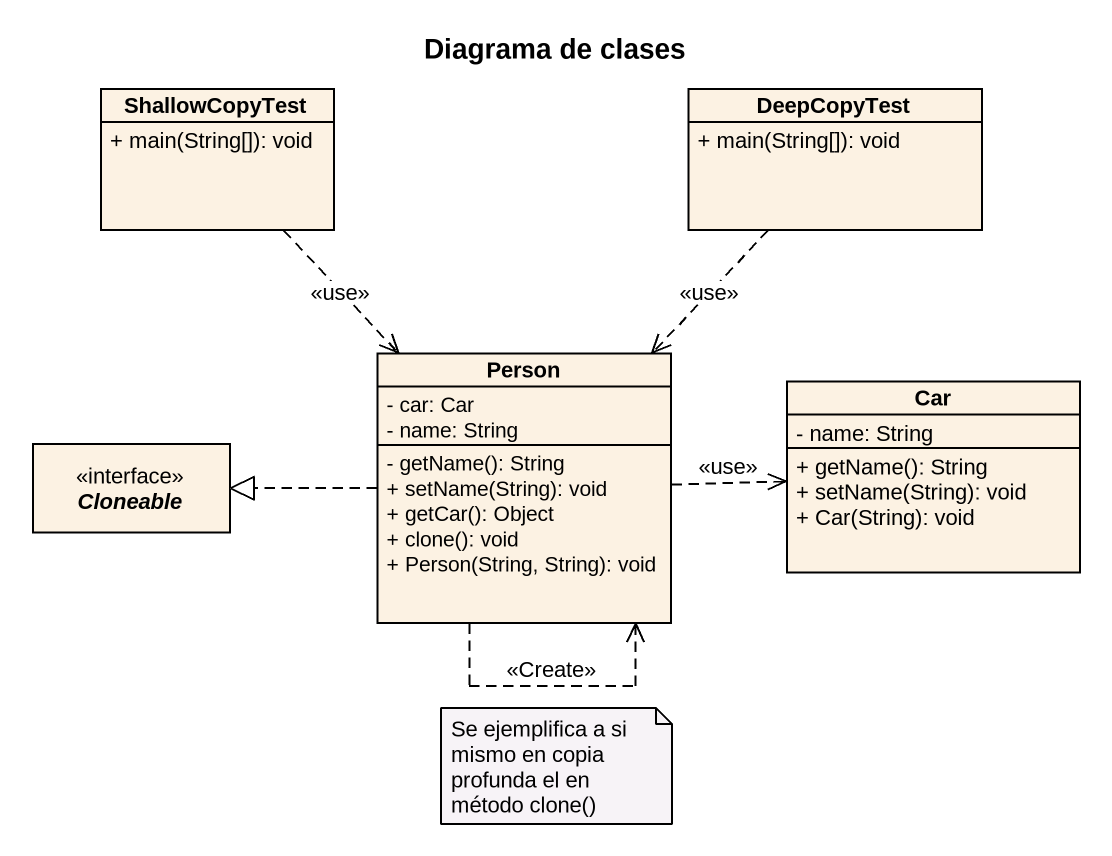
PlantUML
@startuml
title Diagrama de clases
hide circle
hide empty members
skinparam classAttributeIconSize 0
class ShallowCopyTest {
  + main(String[]): void
}
class DeepCopyTest {
  + main(String[]): void
}
class "Person" as Person_ {
  - car: Car
  - name: String
  - getName(): String
  + setName(String): void
  + getCar(): Object
  + clone(): void
  + Person(String, String): void
}
class Car {
  - name: String
  + getName(): String
  + setName(String): void
  + Car(String): void
}
interface Cloneable
ShallowCopyTest ..> Person_ : <<use>>
DeepCopyTest ..> Person_ : <<use>>
Person_ ..> Person_ : <<Create>>
Person_ .right.> Car : <<use>>
Person_ .left.|> Cloneable
note as N1
  Se ejemplifica a si mismo en copia profunda el en método clone()
end note
@enduml
